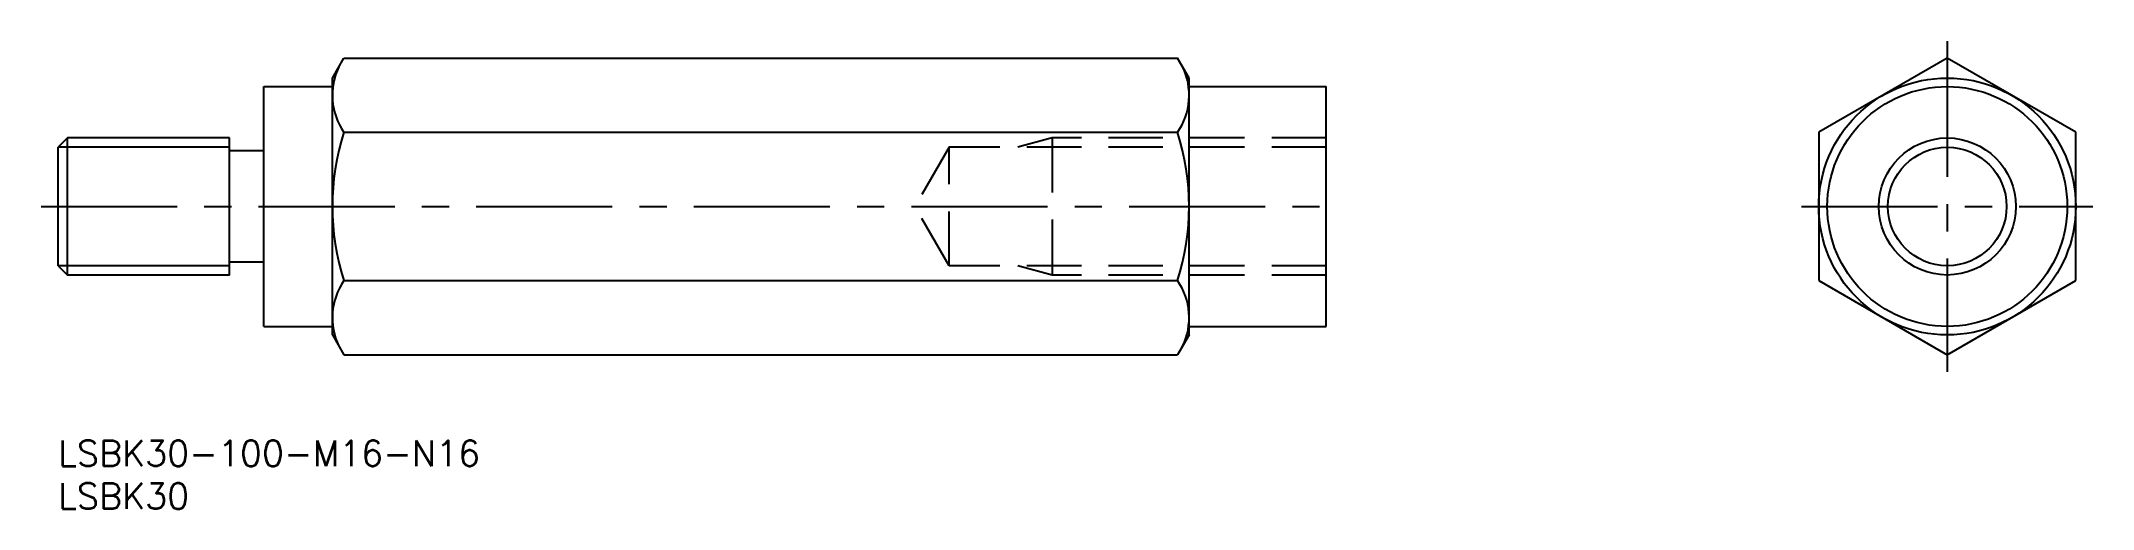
# Model space of a CAD drawing. Extents: x -2 to 237, y -8 to 47.
import ezdxf

# ---------------------------------------------------------------- set-up
doc = ezdxf.new("R2010")
doc.units = 0
doc.header["$LTSCALE"] = 0.5
doc.linetypes.add('CENTER', pattern=[50.8, 31.75, -6.35, 6.35, -6.35])
doc.linetypes.add('DASHED', pattern=[19.05, 12.7, -6.35])
for name, color, linetype in [('MSM_CENTER', 1, 'CENTER'), ('MSM_CONTINUOUS', 7, 'CONTINUOUS'), ('MSM_DASHED', 4, 'DASHED'), ('MSM_NARROW', 5, 'CONTINUOUS'), ('MSM_PART_NUMBER', 7, 'CONTINUOUS')]:
    doc.layers.add(name, color=color, linetype=linetype)
doc.styles.get("Standard").update_dxf_attribs({"font": 'txt.shx', "height": 3, "bigfont": 'bigfont.shx'})

# ---------------------------------------------------------------- blocks, each defined once
blk = doc.blocks.new('*U4')
at = {"layer": 'MSM_PART_NUMBER'}
blk.add_text('LSBK30-100-M16-N16', height=3, dxfattribs=at).set_placement((0, -3))
blk = doc.blocks.new('*U5')
at = {"layer": 'MSM_PART_NUMBER'}
blk.add_text('LSBK30', height=3, dxfattribs=at).set_placement((0, -8))

msp = doc.modelspace()

# ---------------------------------------------------------------- linework, layer by layer
at = {"layer": 'MSM_CENTER'}
for p, q in [((220.49, 46.64), (220.49, 8)), ((-2, 27.32), (150, 27.32)), ((203.49, 27.32), (237.49, 27.32))]:
    msp.add_line(p, q, dxfattribs=at)
at = {"layer": 'MSM_CONTINUOUS'}
for p, q in [((32, 42.32), (33.34, 44.64)), ((33.34, 44.64), (130.66, 44.64)), ((132, 42.32), (130.66, 44.64)), ((220.49, 44.64), (205.49, 35.98)), ((235.49, 35.98), (220.49, 44.64)), ((24, 13.32), (24, 41.32)), ((24, 41.32), (32, 41.32)), ((32, 12.32), (32, 42.32)), ((132, 12.32), (132, 42.32)), ((132, 41.32), (148, 41.32)), ((148, 13.32), (148, 41.32)), ((33.34, 35.98), (130.66, 35.98)), ((205.49, 35.98), (205.49, 18.66)), ((235.49, 18.66), (235.49, 35.98)), ((1.08, 35.32), (0, 34.24)), ((0, 20.4), (0, 34.24)), ((20, 35.32), (1.08, 35.32)), ((1.08, 19.32), (1.08, 35.32)), ((20, 19.32), (20, 35.32)), ((24, 33.82), (20, 33.82)), ((0, 20.4), (1.08, 19.32)), ((20, 19.32), (1.08, 19.32)), ((24, 20.82), (20, 20.82)), ((33.34, 18.66), (130.66, 18.66)), ((205.49, 18.66), (220.49, 10)), ((220.49, 10), (235.49, 18.66)), ((24, 13.32), (32, 13.32)), ((32, 12.32), (33.34, 10)), ((132, 12.32), (130.66, 10)), ((132, 13.32), (148, 13.32)), ((33.34, 10), (130.66, 10))]:
    msp.add_line(p, q, dxfattribs=at)
for radius in [15, 14, 6.92]:
    msp.add_circle((220.49, 27.32), radius, dxfattribs=at)
for centre, radius, start, end in [((39.67, 40.31), 7.67, 154.3842, 214.3842), ((124.33, 40.31), 7.67, 325.6158, 25.6158), ((60.66, 27.32), 28.66, 162.412, 197.588), ((103.34, 27.32), 28.66, 342.412, 17.588), ((39.67, 14.33), 7.67, 145.6158, 205.6158), ((124.33, 14.33), 7.67, 334.3842, 34.3842)]:
    msp.add_arc(centre, radius, start, end, dxfattribs=at)
at = {"layer": 'MSM_DASHED'}
for p, q in [((103.99, 34.24), (100, 27.32)), ((103.99, 20.4), (103.99, 34.24)), ((148, 34.24), (103.99, 34.24)), ((116, 35.32), (112, 34.24)), ((148, 35.32), (116, 35.32)), ((116, 35.32), (116, 19.32)), ((103.99, 20.4), (100, 27.32)), ((148, 20.4), (103.99, 20.4)), ((116, 19.32), (112, 20.4)), ((148, 19.32), (116, 19.32))]:
    msp.add_line(p, q, dxfattribs=at)
at = {"layer": 'MSM_NARROW'}
for p, q in [((20, 34.24), (0, 34.24)), ((20, 20.4), (0, 20.4))]:
    msp.add_line(p, q, dxfattribs=at)
msp.add_circle((220.49, 27.32), 8, dxfattribs=at)

# ---------------------------------------------------------------- block references
at = {"layer": 'MSM_CONTINUOUS'}
for name in ['*U4', '*U5']:
    msp.add_blockref(name, (0, 0), dxfattribs=at)

doc.saveas('drawing.dxf')
